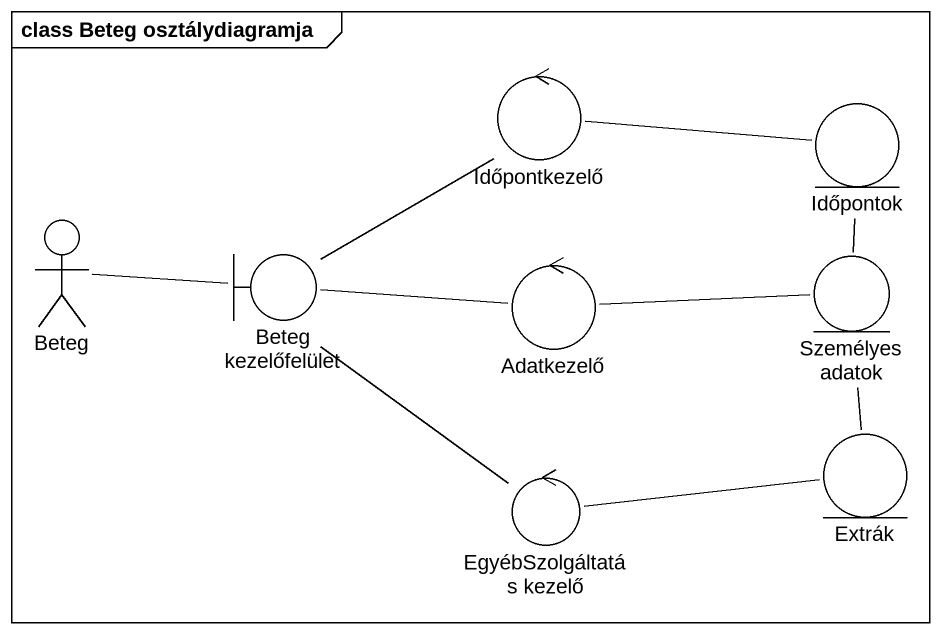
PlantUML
@startuml
mainframe class Beteg osztálydiagramja
control Időpontkezelő
entity Időpontok
actor Beteg
boundary "Beteg kezelőfelület" as Beteg_kezelőfelület
control Adatkezelő
entity "Személyes adatok" as Személyes_adatok
entity Extrák
control "EgyébSzolgáltatás kezelő" as EgyébSzolgáltatás_kezelő
Időpontkezelő -right- Időpontok
Időpontok -- Személyes_adatok
Beteg -right- Beteg_kezelőfelület
Beteg_kezelőfelület -up- Időpontkezelő
Beteg_kezelőfelület -right- Adatkezelő
Beteg_kezelőfelület -- EgyébSzolgáltatás_kezelő
Adatkezelő -right- Személyes_adatok
Személyes_adatok -- Extrák
EgyébSzolgáltatás_kezelő -right- Extrák
@enduml
